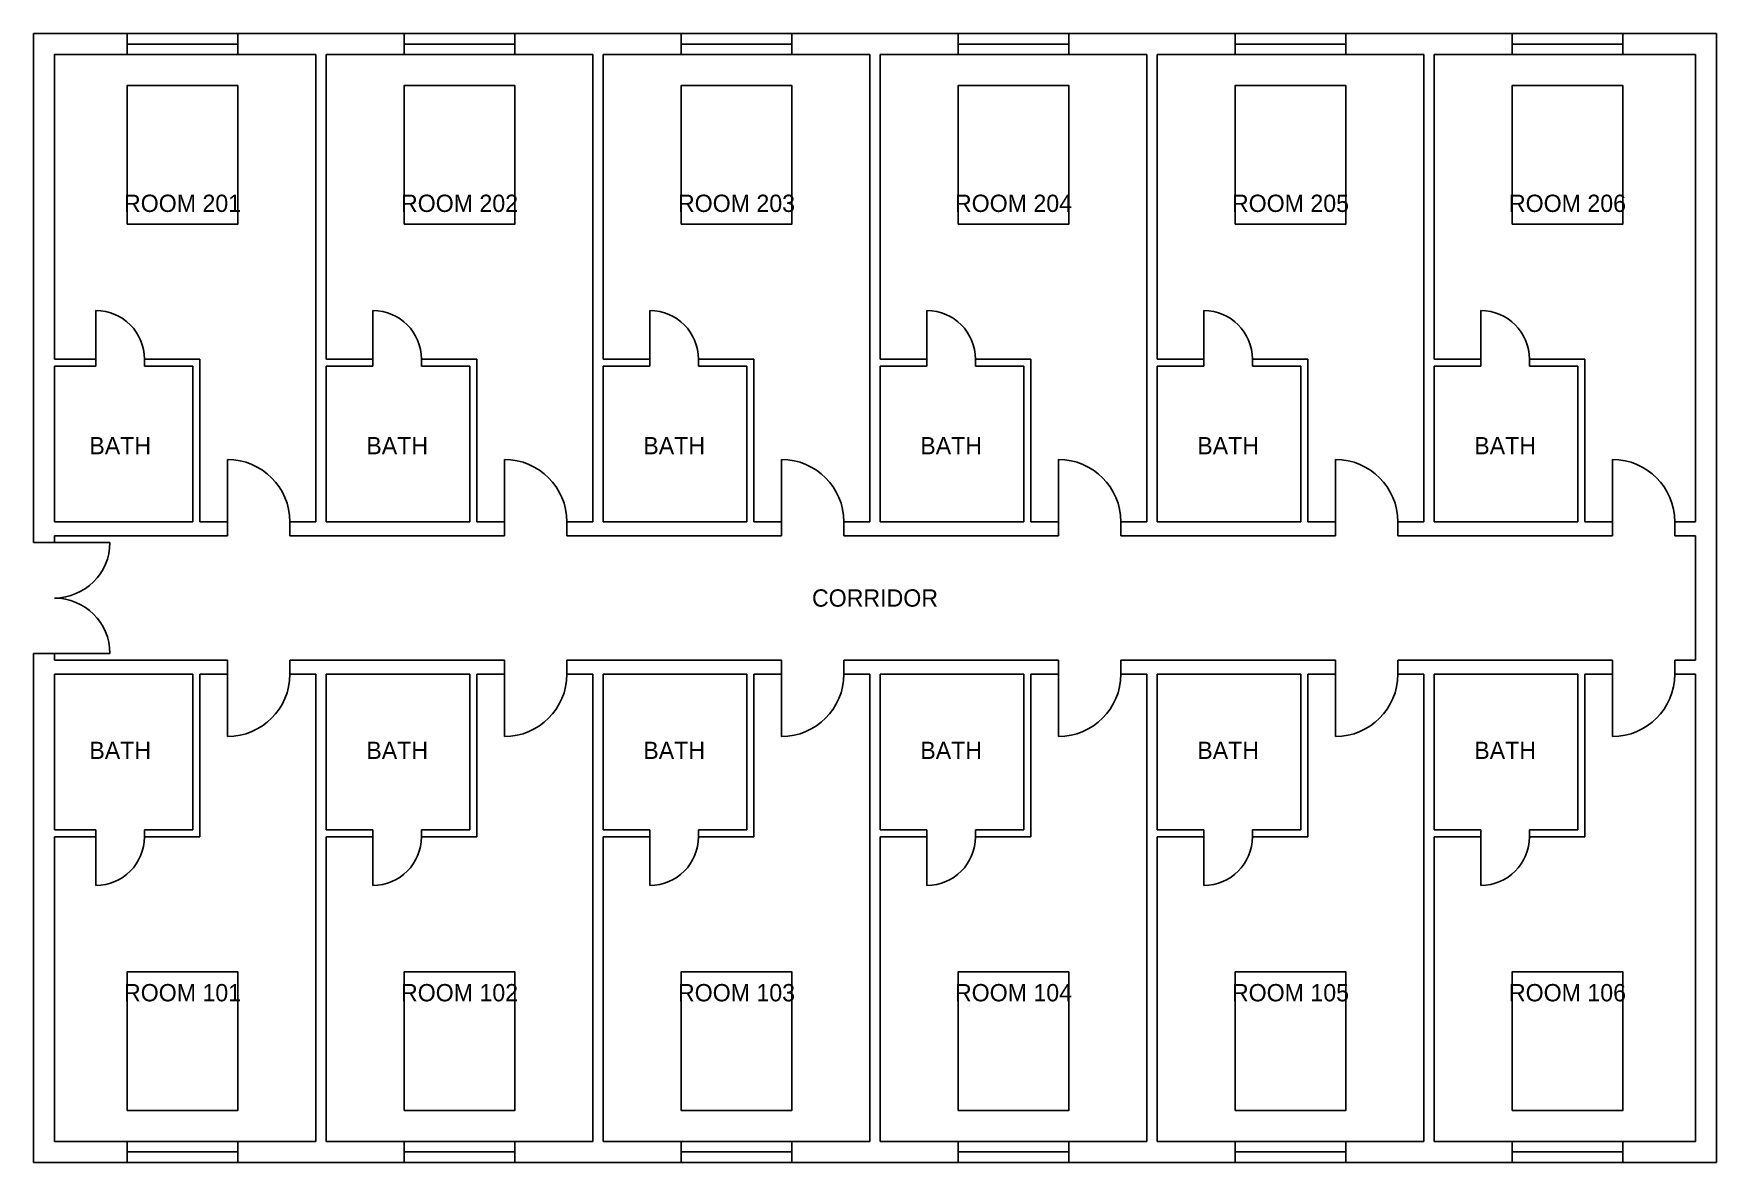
# Model space of a CAD drawing. Header units: millimetres. Extents: x -150 to 24150, y -150 to 16150.
import ezdxf
from ezdxf.enums import TextEntityAlignment as Align

# ---------------------------------------------------------------- set-up
doc = ezdxf.new("R2010")
doc.units = ezdxf.units.MM
for name, color, linetype in [('A-AREA-IDEN', 7, 'Continuous'), ('A-DOOR', 7, 'Continuous'), ('A-GLAZ', 7, 'Continuous'), ('A-WALL', 7, 'Continuous'), ('I-FURN', 7, 'Continuous')]:
    doc.layers.add(name, color=color, linetype=linetype)

# ---------------------------------------------------------------- blocks, each defined once
blk = doc.blocks.new('WINDOW_3L')
for p, q in [((0, 0.5), (1, 0.5)), ((0, -0.5), (0, 0.5)), ((1, -0.5), (1, 0.5)), ((0, 0), (1, 0)), ((0, -0.5), (1, -0.5))]:
    blk.add_line(p, q)
blk = doc.blocks.new('DOOR_SWING')
blk.add_line((0, 0), (0, 1))
blk.add_arc((0, 0), 1, 0, 90)
blk = doc.blocks.new('ROOM_MODULE_B1')
at = {"layer": 'A-WALL'}
for p, q in [((2150, 6900), (150, 6900)), ((150, 6900), (150, 4650)), ((2150, 4650), (2150, 6900)), ((2650, 6900), (2250, 6900)), ((2250, 6900), (2250, 4550)), ((3925, 6900), (3550, 6900)), ((3925, 150), (3925, 6900)), ((150, 4650), (750, 4650)), ((750, 4650), (750, 4550)), ((1450, 4550), (1450, 4650)), ((1450, 4650), (2150, 4650)), ((750, 4550), (150, 4550)), ((150, 4550), (150, 150)), ((2250, 4550), (1450, 4550)), ((150, 150), (1200, 150)), ((2800, 150), (3925, 150))]:
    blk.add_line(p, q, dxfattribs=at)
at = {"layer": 'A-DOOR'}
for p, xscale, yscale in [((2650, 6900), 900, -900), ((750, 4550), 700, -700)]:
    blk.add_blockref('DOOR_SWING', p, dxfattribs=dict(at, xscale=xscale, yscale=yscale))
blk = doc.blocks.new('ROOM_MODULE_T1')
at = {"layer": 'A-WALL'}
for p, q in [((450, 6900), (75, 6900)), ((75, 6900), (75, 150)), ((1750, 6900), (1350, 6900)), ((1750, 4550), (1750, 6900)), ((3850, 6900), (1850, 6900)), ((1850, 6900), (1850, 4650)), ((3850, 4650), (3850, 6900)), ((1850, 4650), (2550, 4650)), ((2550, 4650), (2550, 4550)), ((3250, 4550), (3250, 4650)), ((3250, 4650), (3850, 4650)), ((2550, 4550), (1750, 4550)), ((3850, 4550), (3250, 4550)), ((3850, 150), (3850, 4550)), ((75, 150), (1200, 150)), ((2800, 150), (3850, 150))]:
    blk.add_line(p, q, dxfattribs=at)
at = {"layer": 'A-DOOR', "rotation": -180}
for p, xscale, yscale in [((1350, 6900), 900, 900), ((3250, 4550), 700, 700)]:
    blk.add_blockref('DOOR_SWING', p, dxfattribs=dict(at, xscale=xscale, yscale=yscale))
blk = doc.blocks.new('ROOM_MODULE_B2')
at = {"layer": 'A-WALL'}
for p, q in [((-3925, 150), (-3925, 6900)), ((-3925, 6900), (-3550, 6900)), ((-2650, 6900), (-2250, 6900)), ((-2250, 6900), (-2250, 4550)), ((-2150, 4650), (-2150, 6900)), ((-2150, 6900), (-75, 6900)), ((-75, 6900), (-75, 4650)), ((-1450, 4650), (-2150, 4650)), ((-1450, 4550), (-1450, 4650)), ((-75, 4650), (-750, 4650)), ((-750, 4650), (-750, 4550)), ((-2250, 4550), (-1450, 4550)), ((-750, 4550), (-75, 4550)), ((-75, 4550), (-75, 150)), ((-2800, 150), (-3925, 150)), ((-75, 150), (-1200, 150))]:
    blk.add_line(p, q, dxfattribs=at)
at = {"layer": 'A-DOOR', "rotation": 180}
for p, xscale, yscale in [((-2650, 6900), 900, 900), ((-750, 4550), 700, 700)]:
    blk.add_blockref('DOOR_SWING', p, dxfattribs=dict(at, xscale=xscale, yscale=yscale))
blk = doc.blocks.new('ROOM_MODULE_T2')
at = {"layer": 'A-WALL'}
for p, q in [((450, 6900), (75, 6900)), ((75, 6900), (75, 150)), ((1750, 6900), (1350, 6900)), ((1750, 4550), (1750, 6900)), ((3925, 6900), (1850, 6900)), ((1850, 6900), (1850, 4650)), ((3925, 4650), (3925, 6900)), ((1850, 4650), (2550, 4650)), ((2550, 4650), (2550, 4550)), ((3250, 4550), (3250, 4650)), ((3250, 4650), (3925, 4650)), ((2550, 4550), (1750, 4550)), ((3925, 4550), (3250, 4550)), ((3925, 150), (3925, 4550)), ((75, 150), (1200, 150)), ((2800, 150), (3925, 150))]:
    blk.add_line(p, q, dxfattribs=at)
at = {"layer": 'A-DOOR', "rotation": -180}
for p, xscale, yscale in [((1350, 6900), 900, 900), ((3250, 4550), 700, 700)]:
    blk.add_blockref('DOOR_SWING', p, dxfattribs=dict(at, xscale=xscale, yscale=yscale))
blk = doc.blocks.new('ROOM_MODULE_B3')
at = {"layer": 'A-WALL'}
for p, q in [((2150, 6900), (75, 6900)), ((75, 6900), (75, 4650)), ((2150, 4650), (2150, 6900)), ((2650, 6900), (2250, 6900)), ((2250, 6900), (2250, 4550)), ((3925, 6900), (3550, 6900)), ((3925, 150), (3925, 6900)), ((75, 4650), (750, 4650)), ((750, 4650), (750, 4550)), ((1450, 4550), (1450, 4650)), ((1450, 4650), (2150, 4650)), ((750, 4550), (75, 4550)), ((75, 4550), (75, 150)), ((2250, 4550), (1450, 4550)), ((75, 150), (1200, 150)), ((2800, 150), (3925, 150))]:
    blk.add_line(p, q, dxfattribs=at)
at = {"layer": 'A-DOOR'}
for p, xscale, yscale in [((2650, 6900), 900, -900), ((750, 4550), 700, -700)]:
    blk.add_blockref('DOOR_SWING', p, dxfattribs=dict(at, xscale=xscale, yscale=yscale))
blk = doc.blocks.new('ROOM_MODULE_T3')
at = {"layer": 'A-WALL'}
for p, q in [((450, 6900), (75, 6900)), ((75, 6900), (75, 150)), ((1750, 6900), (1350, 6900)), ((1750, 4550), (1750, 6900)), ((3925, 6900), (1850, 6900)), ((1850, 6900), (1850, 4650)), ((3925, 4650), (3925, 6900)), ((1850, 4650), (2550, 4650)), ((2550, 4650), (2550, 4550)), ((3250, 4550), (3250, 4650)), ((3250, 4650), (3925, 4650)), ((2550, 4550), (1750, 4550)), ((3925, 4550), (3250, 4550)), ((3925, 150), (3925, 4550)), ((75, 150), (1200, 150)), ((2800, 150), (3925, 150))]:
    blk.add_line(p, q, dxfattribs=at)
at = {"layer": 'A-DOOR', "rotation": -180}
for p, xscale, yscale in [((1350, 6900), 900, 900), ((3250, 4550), 700, 700)]:
    blk.add_blockref('DOOR_SWING', p, dxfattribs=dict(at, xscale=xscale, yscale=yscale))
blk = doc.blocks.new('ROOM_MODULE_B4')
at = {"layer": 'A-WALL'}
for p, q in [((-3925, 150), (-3925, 6900)), ((-3925, 6900), (-3550, 6900)), ((-2650, 6900), (-2250, 6900)), ((-2250, 6900), (-2250, 4550)), ((-2150, 4650), (-2150, 6900)), ((-2150, 6900), (-75, 6900)), ((-75, 6900), (-75, 4650)), ((-1450, 4650), (-2150, 4650)), ((-1450, 4550), (-1450, 4650)), ((-75, 4650), (-750, 4650)), ((-750, 4650), (-750, 4550)), ((-2250, 4550), (-1450, 4550)), ((-750, 4550), (-75, 4550)), ((-75, 4550), (-75, 150)), ((-2800, 150), (-3925, 150)), ((-75, 150), (-1200, 150))]:
    blk.add_line(p, q, dxfattribs=at)
at = {"layer": 'A-DOOR', "rotation": 180}
for p, xscale, yscale in [((-2650, 6900), 900, 900), ((-750, 4550), 700, 700)]:
    blk.add_blockref('DOOR_SWING', p, dxfattribs=dict(at, xscale=xscale, yscale=yscale))
blk = doc.blocks.new('ROOM_MODULE_T4')
at = {"layer": 'A-WALL'}
for p, q in [((450, 6900), (75, 6900)), ((75, 6900), (75, 150)), ((1750, 6900), (1350, 6900)), ((1750, 4550), (1750, 6900)), ((3925, 6900), (1850, 6900)), ((1850, 6900), (1850, 4650)), ((3925, 4650), (3925, 6900)), ((1850, 4650), (2550, 4650)), ((2550, 4650), (2550, 4550)), ((3250, 4550), (3250, 4650)), ((3250, 4650), (3925, 4650)), ((2550, 4550), (1750, 4550)), ((3925, 4550), (3250, 4550)), ((3925, 150), (3925, 4550)), ((75, 150), (1200, 150)), ((2800, 150), (3925, 150))]:
    blk.add_line(p, q, dxfattribs=at)
at = {"layer": 'A-DOOR', "rotation": -180}
for p, xscale, yscale in [((1350, 6900), 900, 900), ((3250, 4550), 700, 700)]:
    blk.add_blockref('DOOR_SWING', p, dxfattribs=dict(at, xscale=xscale, yscale=yscale))
blk = doc.blocks.new('ROOM_MODULE_B5')
at = {"layer": 'A-WALL'}
for p, q in [((2150, 6900), (75, 6900)), ((75, 6900), (75, 4650)), ((2150, 4650), (2150, 6900)), ((2650, 6900), (2250, 6900)), ((2250, 6900), (2250, 4550)), ((3925, 6900), (3550, 6900)), ((3925, 150), (3925, 6900)), ((75, 4650), (750, 4650)), ((750, 4650), (750, 4550)), ((1450, 4550), (1450, 4650)), ((1450, 4650), (2150, 4650)), ((750, 4550), (75, 4550)), ((75, 4550), (75, 150)), ((2250, 4550), (1450, 4550)), ((75, 150), (1200, 150)), ((2800, 150), (3925, 150))]:
    blk.add_line(p, q, dxfattribs=at)
at = {"layer": 'A-DOOR'}
for p, xscale, yscale in [((2650, 6900), 900, -900), ((750, 4550), 700, -700)]:
    blk.add_blockref('DOOR_SWING', p, dxfattribs=dict(at, xscale=xscale, yscale=yscale))
blk = doc.blocks.new('ROOM_MODULE_T5')
at = {"layer": 'A-WALL'}
for p, q in [((450, 6900), (75, 6900)), ((75, 6900), (75, 150)), ((1750, 6900), (1350, 6900)), ((1750, 4550), (1750, 6900)), ((3925, 6900), (1850, 6900)), ((1850, 6900), (1850, 4650)), ((3925, 4650), (3925, 6900)), ((1850, 4650), (2550, 4650)), ((2550, 4650), (2550, 4550)), ((3250, 4550), (3250, 4650)), ((3250, 4650), (3925, 4650)), ((2550, 4550), (1750, 4550)), ((3925, 4550), (3250, 4550)), ((3925, 150), (3925, 4550)), ((75, 150), (1200, 150)), ((2800, 150), (3925, 150))]:
    blk.add_line(p, q, dxfattribs=at)
at = {"layer": 'A-DOOR', "rotation": -180}
for p, xscale, yscale in [((1350, 6900), 900, 900), ((3250, 4550), 700, 700)]:
    blk.add_blockref('DOOR_SWING', p, dxfattribs=dict(at, xscale=xscale, yscale=yscale))
blk = doc.blocks.new('ROOM_MODULE_B6')
at = {"layer": 'A-WALL'}
for p, q in [((-3850, 150), (-3850, 6900)), ((-3850, 6900), (-3550, 6900)), ((-2650, 6900), (-2250, 6900)), ((-2250, 6900), (-2250, 4550)), ((-2150, 4650), (-2150, 6900)), ((-2150, 6900), (-75, 6900)), ((-75, 6900), (-75, 4650)), ((-1450, 4650), (-2150, 4650)), ((-1450, 4550), (-1450, 4650)), ((-75, 4650), (-750, 4650)), ((-750, 4650), (-750, 4550)), ((-2250, 4550), (-1450, 4550)), ((-750, 4550), (-75, 4550)), ((-75, 4550), (-75, 150)), ((-2800, 150), (-3850, 150)), ((-75, 150), (-1200, 150))]:
    blk.add_line(p, q, dxfattribs=at)
at = {"layer": 'A-DOOR', "rotation": 180}
for p, xscale, yscale in [((-2650, 6900), 900, 900), ((-750, 4550), 700, 700)]:
    blk.add_blockref('DOOR_SWING', p, dxfattribs=dict(at, xscale=xscale, yscale=yscale))
blk = doc.blocks.new('ROOM_MODULE_T6')
at = {"layer": 'A-WALL'}
for p, q in [((450, 6900), (150, 6900)), ((150, 6900), (150, 150)), ((1750, 6900), (1350, 6900)), ((1750, 4550), (1750, 6900)), ((3925, 6900), (1850, 6900)), ((1850, 6900), (1850, 4650)), ((3925, 4650), (3925, 6900)), ((1850, 4650), (2550, 4650)), ((2550, 4650), (2550, 4550)), ((3250, 4550), (3250, 4650)), ((3250, 4650), (3925, 4650)), ((2550, 4550), (1750, 4550)), ((3925, 4550), (3250, 4550)), ((3925, 150), (3925, 4550)), ((150, 150), (1200, 150)), ((2800, 150), (3925, 150))]:
    blk.add_line(p, q, dxfattribs=at)
at = {"layer": 'A-DOOR', "rotation": -180}
for p, xscale, yscale in [((1350, 6900), 900, 900), ((3250, 4550), 700, 700)]:
    blk.add_blockref('DOOR_SWING', p, dxfattribs=dict(at, xscale=xscale, yscale=yscale))

msp = doc.modelspace()

# ---------------------------------------------------------------- linework, layer by layer
at = {"layer": 'A-WALL'}
for p, q in [((-150, 8800), (-150, 16150)), ((-150, 16150), (1200, 16150)), ((1200, 16150), (1200, 15850)), ((2800, 16150), (5200, 16150)), ((2800, 15850), (2800, 16150)), ((5200, 16150), (5200, 15850)), ((6800, 16150), (9200, 16150)), ((6800, 15850), (6800, 16150)), ((9200, 16150), (9200, 15850)), ((10800, 16150), (13200, 16150)), ((10800, 15850), (10800, 16150)), ((13200, 16150), (13200, 15850)), ((14800, 16150), (17200, 16150)), ((14800, 15850), (14800, 16150)), ((17200, 16150), (17200, 15850)), ((18800, 16150), (21200, 16150)), ((18800, 15850), (18800, 16150)), ((21200, 16150), (21200, 15850)), ((22800, 15850), (22800, 16150)), ((22800, 16150), (24150, 16150)), ((24150, 16150), (24150, -150)), ((2650, 9100), (2650, 8900)), ((3550, 8900), (3550, 9100)), ((6650, 9100), (6650, 8900)), ((7550, 8900), (7550, 9100)), ((10650, 9100), (10650, 8900)), ((11550, 8900), (11550, 9100)), ((14650, 9100), (14650, 8900)), ((15550, 8900), (15550, 9100)), ((18650, 9100), (18650, 8900)), ((19550, 8900), (19550, 9100)), ((22650, 9100), (22650, 8900)), ((23550, 8900), (23550, 9100)), ((150, 8800), (-150, 8800)), ((2650, 8900), (150, 8900)), ((150, 8900), (150, 8800)), ((6650, 8900), (3550, 8900)), ((10650, 8900), (7550, 8900)), ((14650, 8900), (11550, 8900)), ((18650, 8900), (15550, 8900)), ((22650, 8900), (19550, 8900)), ((23850, 8900), (23550, 8900)), ((23850, 7100), (23850, 8900)), ((-150, -150), (-150, 7200)), ((-150, 7200), (150, 7200)), ((150, 7200), (150, 7100)), ((150, 7100), (2650, 7100)), ((2650, 7100), (2650, 6900)), ((3550, 6900), (3550, 7100)), ((3550, 7100), (6650, 7100)), ((6650, 7100), (6650, 6900)), ((7550, 6900), (7550, 7100)), ((7550, 7100), (10650, 7100)), ((10650, 7100), (10650, 6900)), ((11550, 6900), (11550, 7100)), ((11550, 7100), (14650, 7100)), ((14650, 7100), (14650, 6900)), ((15550, 6900), (15550, 7100)), ((15550, 7100), (18650, 7100)), ((18650, 7100), (18650, 6900)), ((19550, 6900), (19550, 7100)), ((19550, 7100), (22650, 7100)), ((22650, 7100), (22650, 6900)), ((23550, 6900), (23550, 7100)), ((23550, 7100), (23850, 7100)), ((1200, 150), (1200, -150)), ((2800, -150), (2800, 150)), ((5200, 150), (5200, -150)), ((6800, -150), (6800, 150)), ((9200, 150), (9200, -150)), ((10800, -150), (10800, 150)), ((13200, 150), (13200, -150)), ((14800, -150), (14800, 150)), ((17200, 150), (17200, -150)), ((18800, -150), (18800, 150)), ((21200, 150), (21200, -150)), ((22800, -150), (22800, 150)), ((1200, -150), (-150, -150)), ((5200, -150), (2800, -150)), ((9200, -150), (6800, -150)), ((13200, -150), (10800, -150)), ((17200, -150), (14800, -150)), ((21200, -150), (18800, -150)), ((24150, -150), (22800, -150))]:
    msp.add_line(p, q, dxfattribs=at)
at = {"layer": 'I-FURN'}
for points in [[(1200, 13400), (2800, 13400), (2800, 15400), (1200, 15400)], [(5200, 13400), (6800, 13400), (6800, 15400), (5200, 15400)], [(9200, 13400), (10800, 13400), (10800, 15400), (9200, 15400)], [(13200, 13400), (14800, 13400), (14800, 15400), (13200, 15400)], [(17200, 13400), (18800, 13400), (18800, 15400), (17200, 15400)], [(21200, 13400), (22800, 13400), (22800, 15400), (21200, 15400)], [(1200, 600), (2800, 600), (2800, 2600), (1200, 2600)], [(5200, 600), (6800, 600), (6800, 2600), (5200, 2600)], [(9200, 600), (10800, 600), (10800, 2600), (9200, 2600)], [(13200, 600), (14800, 600), (14800, 2600), (13200, 2600)], [(17200, 600), (18800, 600), (18800, 2600), (17200, 2600)], [(21200, 600), (22800, 600), (22800, 2600), (21200, 2600)]]:
    msp.add_lwpolyline(points, close=True, dxfattribs=at)

# ---------------------------------------------------------------- block references
at = {"layer": 'A-DOOR', "xscale": 800}
for p, yscale, rotation in [((150, 8800), 800, -90), ((150, 7200), -800, 90)]:
    msp.add_blockref('DOOR_SWING', p, dxfattribs=dict(at, yscale=yscale, rotation=rotation))
at = {"layer": 'A-GLAZ', "xscale": 1600, "yscale": 300, "rotation": 180}
for p in [(2800, 16000), (6800, 16000), (10800, 16000), (14800, 16000), (18800, 16000), (22800, 16000)]:
    msp.add_blockref('WINDOW_3L', p, dxfattribs=at)
at = {"layer": 'A-GLAZ', "xscale": 1600, "yscale": 300}
for p in [(1200, 0), (5200, 0), (9200, 0), (13200, 0), (17200, 0), (21200, 0)]:
    msp.add_blockref('WINDOW_3L', p, dxfattribs=at)
at = {"layer": 'A-WALL', "rotation": 180}
for name, p in [('ROOM_MODULE_T1', (4000, 16000)), ('ROOM_MODULE_T2', (8000, 16000)), ('ROOM_MODULE_T3', (12000, 16000)), ('ROOM_MODULE_T4', (16000, 16000)), ('ROOM_MODULE_T5', (20000, 16000)), ('ROOM_MODULE_T6', (24000, 16000))]:
    msp.add_blockref(name, p, dxfattribs=at)
at = {"layer": 'A-WALL'}
for name, p in [('ROOM_MODULE_B1', (0, 0)), ('ROOM_MODULE_B3', (8000, 0)), ('ROOM_MODULE_B5', (16000, 0))]:
    msp.add_blockref(name, p, dxfattribs=at)
at = {"layer": 'A-WALL', "xscale": -1}
for name, p in [('ROOM_MODULE_B2', (4000, 0)), ('ROOM_MODULE_B4', (12000, 0)), ('ROOM_MODULE_B6', (20000, 0))]:
    msp.add_blockref(name, p, dxfattribs=at)

# ---------------------------------------------------------------- texts
at = {"layer": 'A-AREA-IDEN'}
for s, p in [('ROOM 201', (2000, 13700)), ('ROOM 202', (6000, 13700)), ('ROOM 203', (10000, 13700)), ('ROOM 204', (14000, 13700)), ('ROOM 205', (18000, 13700)), ('ROOM 206', (22000, 13700)), ('BATH', (1100, 10200)), ('BATH', (5100, 10200)), ('BATH', (9100, 10200)), ('BATH', (13100, 10200)), ('BATH', (17100, 10200)), ('BATH', (21100, 10200)), ('CORRIDOR', (12000, 8000)), ('BATH', (1100, 5800)), ('BATH', (5100, 5800)), ('BATH', (9100, 5800)), ('BATH', (13100, 5800)), ('BATH', (17100, 5800)), ('BATH', (21100, 5800)), ('ROOM 101', (2000, 2300)), ('ROOM 102', (6000, 2300)), ('ROOM 103', (10000, 2300)), ('ROOM 104', (14000, 2300)), ('ROOM 105', (18000, 2300)), ('ROOM 106', (22000, 2300))]:
    msp.add_text(s, height=250, dxfattribs=at).set_placement(p, align=Align.MIDDLE_CENTER)

doc.saveas('drawing.dxf')
